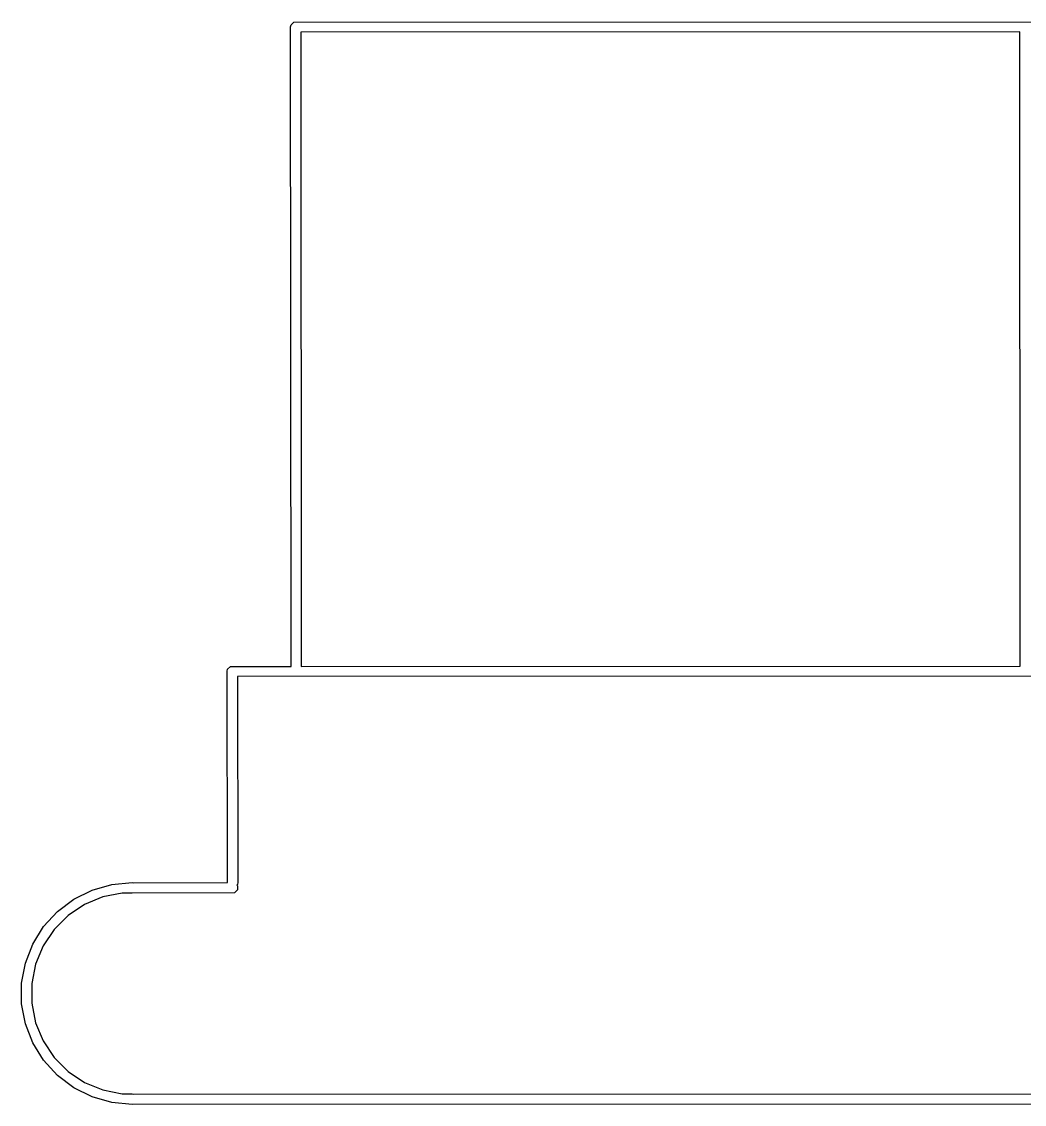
# Model space of a CAD drawing. Extents: x 4.84 to 6.71, y -5.93 to -3.85.
# Drawn here: x 5.4234 to 5.797, y -4.2579 to -3.8543 of the extents above; entities that cross this region are included whole.
import ezdxf

# ---------------------------------------------------------------- set-up
doc = ezdxf.new("R2010")
doc.units = 0
doc.header["$MEASUREMENT"] = 0
doc.layers.add('BLACK', color=7, linetype='CONTINUOUS')

msp = doc.modelspace()

# ---------------------------------------------------------------- linework, layer by layer
at = {"layer": 'BLACK', "linetype": 'CONTINUOUS'}
for p, q in [((5.52362, -3.8563), (5.52377, -3.85555)), ((5.52377, -4.09463), (5.52362, -3.8563)), ((5.52377, -3.85555), (5.52484, -3.85448)), ((5.52484, -3.85448), (5.9311, -3.85433)), ((5.79528, -3.85817), (5.52741, -3.85827)), ((5.52741, -3.85827), (5.52756, -4.09463)), ((5.79542, -4.09454), (5.79528, -3.85817)), ((5.5, -4.09646), (5.50015, -4.0957)), ((5.50015, -4.0957), (5.50122, -4.09464)), ((5.50122, -4.09464), (5.52377, -4.09463)), ((5.52756, -4.09463), (5.79542, -4.09454)), ((5.50015, -4.1752), (5.5, -4.09646)), ((5.95276, -4.09828), (5.50379, -4.09842)), ((5.50379, -4.09842), (5.50394, -4.1752)), ((5.44963, -4.17799), (5.45697, -4.1759)), ((5.45697, -4.1759), (5.46457, -4.1752)), ((5.46457, -4.1752), (5.46501, -4.17534)), ((5.46501, -4.17534), (5.50015, -4.1752)), ((5.50379, -4.17595), (5.50356, -4.17618)), ((5.50356, -4.17618), (5.50379, -4.17641)), ((5.50394, -4.1752), (5.50379, -4.17595)), ((5.50379, -4.17641), (5.50379, -4.17792)), ((5.4428, -4.18139), (5.44963, -4.17799)), ((5.45366, -4.18057), (5.44685, -4.18339)), ((5.46088, -4.17913), (5.45366, -4.18057)), ((5.46457, -4.17913), (5.46088, -4.17913)), ((5.50272, -4.17898), (5.46457, -4.17913)), ((5.50379, -4.17792), (5.50272, -4.17898)), ((5.43672, -4.18599), (5.4428, -4.18139)), ((5.44685, -4.18339), (5.44072, -4.18748)), ((5.43158, -4.19162), (5.43672, -4.18599)), ((5.44072, -4.18748), (5.43552, -4.19269)), ((5.42756, -4.19811), (5.43158, -4.19162)), ((5.43552, -4.19269), (5.43142, -4.19882)), ((5.42481, -4.20522), (5.42756, -4.19811)), ((5.43142, -4.19882), (5.4286, -4.20563)), ((5.4234, -4.21272), (5.42481, -4.20522)), ((5.4286, -4.20563), (5.42717, -4.21285)), ((5.4234, -4.22035), (5.4234, -4.21272)), ((5.42717, -4.21285), (5.42717, -4.22022)), ((5.42481, -4.22785), (5.4234, -4.22035)), ((5.42717, -4.22022), (5.4286, -4.22745)), ((5.42756, -4.23496), (5.42481, -4.22785)), ((5.4286, -4.22745), (5.43142, -4.23425)), ((5.43158, -4.24145), (5.42756, -4.23496)), ((5.43142, -4.23425), (5.43552, -4.24038)), ((5.43552, -4.24038), (5.44072, -4.24559)), ((5.43672, -4.24709), (5.43158, -4.24145)), ((5.4428, -4.25168), (5.43672, -4.24709)), ((5.44072, -4.24559), (5.44685, -4.24968)), ((5.44963, -4.25508), (5.4428, -4.25168)), ((5.44685, -4.24968), (5.45366, -4.2525)), ((5.45366, -4.2525), (5.46088, -4.25394)), ((5.45697, -4.25717), (5.44963, -4.25508)), ((5.46457, -4.25787), (5.45697, -4.25717)), ((5.46088, -4.25394), (5.46457, -4.25394)), ((5.46457, -4.25394), (5.46503, -4.25409)), ((5.46503, -4.25409), (5.99213, -4.25394)), ((5.99167, -4.25772), (5.46457, -4.25787))]:
    msp.add_line(p, q, dxfattribs=at)

doc.saveas('drawing.dxf')
